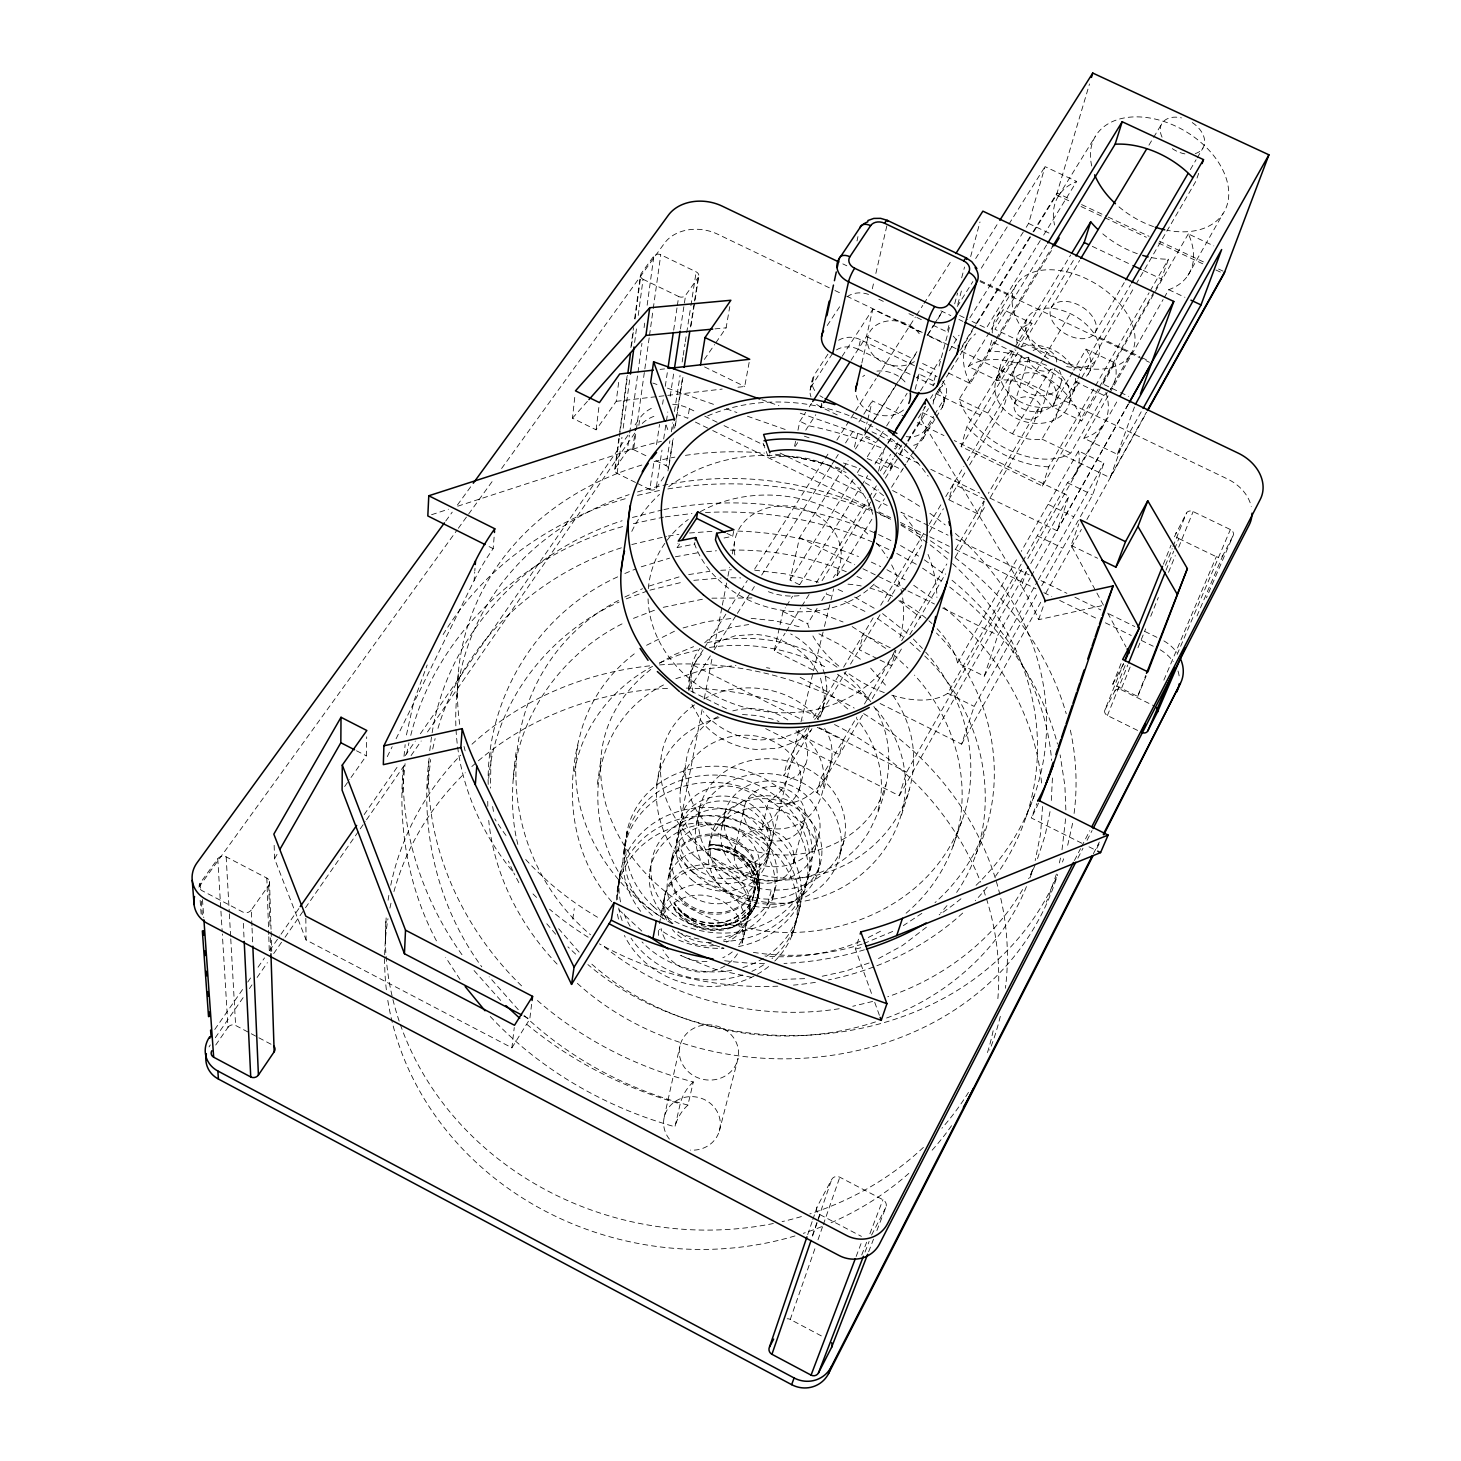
<?xml version="1.0" encoding="UTF-8"?>
<svg xmlns="http://www.w3.org/2000/svg" width="1461" height="1461" viewBox="0 0 1461 1461"><rect width="100%" height="100%" fill="white"/><g stroke="black" fill="none" stroke-linecap="round" stroke-linejoin="round"><path stroke-width="0.75" stroke-dasharray="5 3.75" d="M1052.431 777.982L1051.208 802.509M1065.854 809.978L1064.886 785.634L1060.12 754.899M1042.551 806.472L1040.579 833.774L1035.192 860.602M351.005 777.508L366.309 755.812L366.693 736.819M461.968 954.69C423.087 900.268 400.588 833.373 403.419 766.203C397.593 826.616 408.276 888.726 437.223 942.308M757.382 899.574L758.149 887.01C759.464 898.332 755.027 910.093 746.644 917.709M385.357 940.373L386.142 917.764A311.832 282.174 9.9 0 0 773.344 1223.514M429.169 758.022C419.745 831.163 437.99 907.318 481.801 966.872M428.913 761.692C423.964 846.777 463.174 930.347 524.189 988.385M617.948 886.937L617.546 895.283L620.651 870.519L617.948 886.937L618.131 885.731M624.577 846.905L624.157 855.379L627.353 829.994L624.577 846.905L624.724 845.919M402.341 792.739L405.081 763.646M1065.617 818.799L1061.8 851.58M759.209 890.315L756.67 900.944M456.8 696.349L458.498 670.709M427.489 788.228L430.666 759.519M396.095 738.755L474.113 580.565L474.734 571.963M474.825 570.721L474.989 568.256M474.113 580.565A305.057 261.099 11.6 0 1 493.179 548.642L494.275 535M404.003 756.36L405.154 744.635M663.513 684.953C571.141 731.943 580.693 867.195 663.86 918.786M650.802 669.43C541.374 755.501 627.664 911.207 748.032 928.137C826.616 945.249 918.567 911.463 954.964 836.916C985.591 776.978 969.666 701.189 925.635 652.117M488.193 784.429C486.148 697.299 538.123 612.78 617.729 576.839M490.987 751.977L490.531 788.118M618.533 600.416C491.206 666.873 482.934 843.983 590.518 934.766M516.007 752.506C511.843 783.005 510.199 814.434 517.888 844.549M429.771 750.735L431.561 736.326M796.026 730.865C847.161 760.615 823.657 842.54 762.332 826.999A47.738 41.821 11.1 0 0 779.845 807.038C804.463 801.87 807.002 767.518 789.269 752.89C760.268 722.903 703.398 732.509 685.958 770.513C659.587 828.825 725.679 885.457 781.799 880.179C816.553 879.705 851.562 861.753 869.112 831.218C889.292 793.451 898.625 744.526 873.861 706.54M717.972 716.62C669.467 740.033 678.963 812.206 722.483 835.875C776.558 875.084 867.524 852.147 885.676 784.648M513.359 778.987C519.44 712.183 564.202 652.209 623.92 622.952M618.66 382.38L616.213 401.318L596.125 429.826L572.456 418.175L575.013 395.054M488.686 778.512C495.443 701.426 549.08 632.978 619.099 602.042M274.157 845.316L274.54 858.721L306.079 939.953L511.898 1047.811L514.254 1027.521M596.125 429.826L599.174 404.697M1074.091 813.43C1077.834 784.63 1076.154 755.173 1069.616 726.884M511.898 1047.811L529.759 1019.157L531.822 1002.593M611.757 901.711C572.347 857.114 564.293 793.341 579.579 737.221C587.468 703.161 608.47 672.736 636.558 652.136M614.771 469.438L619.427 434.118M619.72 431.908L627.061 376.427M630.86 347.572L633.508 327.593M634.658 318.827L640.448 275.125M719.031 717.643C617.437 746.443 650.419 876.965 740.234 896.451C854.776 934.364 958.599 805.267 875.395 707.964M694.505 704.878C618.313 759.373 682.616 868.656 761.601 875.029C863.305 898.752 956.188 787.15 893.128 695.765M635.535 482.459L617.145 473.382A4.693 3.835 7.3 0 1 615.3 468.086L619.19 438.72M619.501 436.455L627.573 375.44M631.462 346.056L633.252 332.505M635.042 318.936L641.032 273.737L653.889 255.949A5.077 3.945 8.6 0 1 660.756 254.762L696.166 271.856A5.095 3.963 9.4 0 1 698.248 277.371L690.158 329.127M617.145 473.382L621.966 437.277M623.171 428.237L630.111 376.335M634.622 342.477L636.43 328.926M638.238 315.393L643.059 279.27A5.113 3.981 8.3 0 1 641.032 273.737M615.3 468.086L627.244 450.865L629.381 435.177M629.691 432.931L637.653 374.692M637.964 372.445L641.945 343.317M644.082 327.648L644.703 323.155M647.15 305.239L653.889 255.949M762.332 826.999L768.468 801.304C810.526 815.622 849.992 762.989 823.383 726.738M457.786 506.182L632.668 449.276L634.951 432.876M627.244 450.865A4.675 3.799 7.7 0 1 633.563 449.641L636.065 431.707M636.375 429.479L649.195 337.637M649.506 335.409L652.939 310.773M653.25 308.527L660.756 254.762M638.877 425.352L639.9 418.065A36.781 29.731 8.7 0 1 654.692 406.87M572.767 919.079L574.264 908.578M597.312 784.301L601.128 758.003M758.168 895.191L758.369 893.748M637.562 483.463L649.816 489.526L654.181 460.343M656.537 444.637L659.55 424.439M662.582 404.24L663.257 399.748M665.266 386.288L667.622 370.583M673.667 330.186L677.009 307.741M677.356 305.495L678.689 296.528A5.113 3.999 9.1 0 0 685.593 295.305L698.248 277.371M649.816 489.526A4.693 3.835 8.2 0 0 656.172 488.266L661.979 450.116M663.696 438.903L666.088 423.197M666.435 420.951L667.805 411.984M670.197 396.278L673.959 371.587M680.461 328.962L685.593 295.305M668.426 468.397A4.675 3.817 8.5 0 0 666.052 465.639L669.905 440.838M671.311 431.835L672.699 422.813M674.452 411.545L680.059 375.495M682.159 361.981L682.853 357.47M683.218 355.224L684.953 343.956M685.319 341.71L686.36 334.953M686.707 332.688L690.56 307.906M690.907 305.659L696.166 271.856M672.845 429.26L674.032 421.663M1050.039 811.622L1045.09 835.619L1037.42 858.958M667.951 470.899L672.882 439.396M674.635 428.146L682.744 376.39M669.156 465.164L673.302 438.757M675.366 425.571L682.999 376.883M690.962 326.022L698.815 275.983M406.45 734.938L413.974 700.915L427.178 664.956M577.953 745.165C564.676 817.85 610.698 889.913 673.119 924.247M672.699 404.259A36.781 29.731 8.7 0 1 689.355 408.66L687.784 418.357A36.635 29.677 8.7 0 0 678.342 415.015M874.208 584.108A103.859 85.542 12.1 0 1 774.257 608.817A103.859 85.542 12.1 0 1 694.596 544.058L677.192 547.619L677.922 543.273M715.89 342.696L726.117 327.83L729.769 306.627M694.596 544.058L694.87 542.433M432.146 732.746C447.997 633.051 527.458 551.162 622.112 520.755M656.537 785.05L661.157 758.862M1072.611 823.292L1067.516 846.065M649.761 871.669L651.314 863.122M689.008 681.082L690.816 671.311M703.143 649.816L693.318 665.212L688.752 689.957L713.059 651.661M737.951 387.256L744.708 386.471L749.347 361.36M668.28 877.86L672.882 853.863L670.033 868.51M680.296 789.981L685.264 763.847M406.633 754.132L408.952 742.827M574.465 771.609C582.008 726.72 612.597 687.455 652.556 666.38M661.504 912.833L663.805 900.816M676.242 843.417L702.12 709.644M724.072 538.013L732.71 536.242L733.952 529.74M659.422 923.626L665.248 893.456M704.275 698.522L712.457 656.263M714.173 647.351L721.935 607.319M722.355 605.091L727.523 578.392M727.962 576.164L729.678 567.27M732.271 553.92L734.408 542.798M673.539 907.829L673.722 906.916A43.611 39.027 10.4 0 0 726.884 924.557A43.611 39.027 10.4 0 0 753.219 881.02A43.611 39.027 10.4 0 0 709.115 848.457L708.914 849.407A43.593 39.009 10.3 0 0 673.539 907.829A45.218 40.47 10.5 0 0 729.149 928.539A45.218 40.47 10.5 0 0 757.108 882.353A45.218 40.47 10.5 0 0 708.914 849.407M872.747 514.345A82.181 67.681 12.1 0 0 768.76 458.133L769.436 454.828M696.842 821.995L699.819 807.349M709.133 844.878L710.941 836.295M795.588 441.332L794.181 448.034L797.651 442.646M797.962 430.191L799.861 421.261L805.705 412.276M810.07 390.324L812.115 380.791M827.93 354.165L814.161 375.148L812.115 384.7A19.979 15.943 12.6 0 0 810.983 396.899M722.008 826.451L725.167 811.841M432.693 748.982L435.122 738.572M857.004 240.974L857.954 236.591M664.207 1117.263L679.913 1046.003M837.281 414.961L820.918 407.016L821.758 403.218M812.919 670.015L774.239 650.729L783.023 611.483L785.397 607.666M799.587 584.765L790.054 580.035L799.569 537.557L842.084 470.186M1060.485 858.064L1058.988 864.51M734.481 850.612L744.179 807.75M836.514 349.891A19.815 15.669 13 0 1 858.319 349.307L860.529 339.719L917.216 367.04M872.308 288.803L873.824 282.21M875.851 273.444L887.503 223.003M851.051 360.264L866.464 336.468L872.82 309.202L920.156 331.939M693.318 1081.925A49.4 46.35 13.2 0 0 680.205 1103.822L674.964 1126.76A48.67 45.875 13.1 0 1 687.912 1105.082L693.318 1081.925C635.937 1066.914 581.697 1039.191 536.954 1000.109M861.844 362.967L867.469 338.989M943.422 404.807L945.997 395.383M854.448 447.048L857.735 433.314L798.053 412.422M864.638 432.438L867.195 421.9M867.706 419.8L872.308 400.844L905.071 416.714M742.115 942.948L749.365 913.143M753.2 897.346L754.04 893.913M754.132 893.529L758.88 874.025A44.177 39.337 10.5 0 0 702.12 826.232A44.177 39.337 10.5 0 0 686.396 892.543A44.177 39.337 10.5 0 0 758.88 874.025M753.237 910.075C758.533 899.245 761.4 886.389 757.273 874.664M798.838 730.573L766.112 863.579M801.012 721.716L812.992 672.991M813.54 670.782L823.894 628.687M824.442 626.477L830.432 602.115M830.98 599.905L833.701 588.82M836.97 575.543L839.144 566.685M809.558 725.24L806.344 738.061L839.399 754.643L843.417 739.796L817.941 727.03M767.719 904.122L771.317 889.95M878.536 471.172L884.124 449.13A340.322 292.237 11.5 0 0 809.394 425.918L799.861 421.261M799.185 789.981L805.778 764.048C810.125 752.543 806.308 739.376 798.747 730.135M772.412 899.136L774.549 890.735M821.867 712.237L824.314 702.631M800.263 905.966L791.752 935.99M811.019 866.373L802.253 897.291M719.305 1131.07L738.024 1058.586A29.731 27.558 11 0 0 699.362 1026.042A29.731 27.558 11 0 0 689.409 1072.721A29.731 27.558 11 0 0 738.024 1058.586M867.231 458.571A305.057 261.099 11.6 0 1 890.388 468.835L892.927 458.973M915.134 389.375L919.115 374.089L934.857 381.686M793.725 861.862L804.828 819.329M410.76 735.358C436.2 633.033 523.896 553.609 624.139 526.161M907.738 440.747L921.069 419.197L923.389 410.504M924.064 408.003L924.393 406.761M824.059 788.63L830.999 762.715M877.988 810.289C887.156 778.53 877.166 743.539 856.456 718.465M919.243 368.008L935.424 375.806L932.885 385.284L916.777 377.504M948.901 325.493L947.166 331.994L933.086 325.255M954.69 303.833L957.594 293.004M961.667 277.827L964.552 266.998M939.076 366.09L949.413 327.52M957.813 304.308L961.922 289.077M970.67 256.552L979.984 221.962M913.673 445.368A20.034 16.071 14.6 0 0 923.078 438.519L925.598 429.15L933.488 416.33M815.074 849.59A47.957 42.387 12.8 0 0 753.803 797.14A47.957 42.387 12.8 0 0 736.435 868.473A47.957 42.387 12.8 0 0 815.074 849.59L818.982 835.162A48.341 42.588 12.8 0 0 757.2 782.402A48.341 42.588 12.8 0 0 739.759 854.082A48.341 42.588 12.8 0 0 818.982 835.162M936.209 417.152L942.181 407.436L944.774 398.013A19.961 15.815 14.9 0 0 942.637 381.248M817.85 872.327A56.084 49.784 12.7 0 0 748.799 808.499A56.084 49.784 12.7 0 0 724.766 891.356A56.084 49.784 12.7 0 0 817.85 872.327L820.169 863.889A56.358 49.93 12.8 0 0 750.771 799.861A56.358 49.93 12.8 0 0 726.683 882.937A56.358 49.93 12.8 0 0 820.169 863.889M756.104 902.076L758.551 894.808M840.13 854.009L844.239 839.637M1098.179 389.101L1042.46 486.038L961.137 446.609L966.908 426.557L1014.08 348.558M991.782 340.194L988.622 351.151A79.752 47.884 30.6 0 1 1073.817 391.256L1079.862 380.846M984.294 501.214L980.075 514.984L948.792 499.735L953.376 483.92L984.897 499.26M1026.206 227.295L1028.599 223.442L1045.035 166.627L1076.647 181.474A75.954 49.656 30.5 0 0 1054.568 225.031M996 380.737L1000.785 364.556M1033.694 231.806L1056.504 194.97L1089.504 83.953M1056.413 874.08L1048.815 896.013M1009.715 384.572L1014.591 368.409M969.556 465L1003.305 408.532L1008.163 392.461L1007.195 391.365M1014.409 404.003L1029.22 355.607M765.674 728.619L899.3 795.77L906.605 772.102L1023.357 566.448M437.99 728.308C463.484 641.982 536.808 574.739 621.582 547.747M871.486 993.425L855.47 949.084L859.141 937.305M901.51 815.11L909.527 789.543M1040.962 412.13L1055.006 368.117M1032.653 869.368L1029.731 878.024M1055.591 399.784A24.161 19.03 17.3 0 0 1026.426 372.884A24.161 19.03 17.3 0 0 1015.87 404.113A24.161 19.03 17.3 0 0 1055.591 399.784L1060.777 383.75M1055.335 419.49L1060.558 403.492M1069.562 402.706L1074.858 386.69M1042.46 486.038L1048.815 466.844L1149.077 292.784M1073.817 391.256L1077.287 380.791M1077.981 378.691L1080.756 370.309L1130.577 284.785M810.782 387.329L832.058 354.219M880.125 703.526L961.575 744.142L974.158 706.394L1037.292 593.659M937.122 628.741A84.829 44.871 30.7 0 1 957.612 662.965L984.239 676.133L997.863 635.243L1030.206 577.899M1101.74 605.712L1038.607 619.683A305.057 261.099 11.6 0 0 1021.495 586.062L1026.298 571.781M807.696 1234.655L812.225 1221.341M812.827 1219.551L817.229 1206.603L831.693 1179.447A6.118 5.771 24.6 0 1 839.801 1177.201L882.937 1199.718A6.136 5.771 28.9 0 1 885.731 1207.681L876.71 1230.966M812.462 1235.44L831.693 1179.447M812.553 1236.116L819.95 1214.621A6.154 5.844 24.9 0 1 817.229 1206.603M989.846 498.037L1057.033 530.727L1068.959 496.119L954.234 440.546M906.094 913.198C927.132 895.356 943.678 872.144 953.029 846.138L961.795 820.918M1062.512 861.99L1063.608 858.812M821.338 1335.902L790.255 1319.429L815.037 1248.315M818.032 1239.695L822.543 1226.765M823.292 1224.61L839.801 1177.201M1038.607 619.683L1043.976 604.361M956.626 892.397C1007.159 819.603 987.289 715.233 924.649 655.916M975.528 854.831C1011.816 781.799 993.827 690.03 936.501 633.07M953.029 846.138C974.761 787.735 955.932 720.072 914.495 675.128M1099.311 387.128L1161.458 279.033L1168.453 259.181A75.223 49.948 30.5 0 1 1149.935 257.264M1198.677 173.348L1195.92 181.182L1136.676 283.105M1103.439 605.128L1071.169 545.391L1078.748 523.969M1080.446 516.61L1092.609 494.914L1103.877 463.174L1078.547 450.974L1021.294 551.327M1105.886 392.479A79.186 48.176 30.6 0 1 1083.916 438.245L1117.409 454.353L1134.631 406.523M1120.861 448.18L1110.196 477.765L1060.905 453.969M984.604 829.72C974.615 857.735 957.174 882.901 935.003 902.642M856.146 1256.478L861.789 1241.649M1026.006 817.083L1035.1 793.25M861.734 1254.981L866.629 1242.234M869.898 1233.723L882.937 1199.718M1121.007 663.586L1112.771 684.168L1137.681 696.422L1145.68 675.493M1081.761 843.198L1031.32 817.959L1036.89 803.513M865.04 1252.04L869.112 1241.43M868.656 1251.73L873.532 1239.147M805.778 764.048L798.181 775.079L786.182 781.215A48.414 42.15 11.2 0 1 768.468 801.304M1030.042 877.55L1035.794 863.086M1137.589 730.427L1107.401 715.506A4.803 4.018 22.9 0 1 1104.973 709.827L1123.6 663.404M1163.376 564.238L1171.028 545.19M1174.388 536.808L1186.496 513.012A5.205 4.146 21.9 0 1 1193.126 511.587L1230.381 529.558A5.223 4.164 22.9 0 1 1233.157 535.53L1206.457 597.823M1104.973 709.827L1114.871 691.035L1125.828 663.805M1165.44 565.37L1172.179 548.605M1173.019 546.524L1186.496 513.012M1107.401 715.506L1127.801 664.956M1166.061 570.174L1173.713 551.217M1174.553 549.099L1178.808 538.579A5.241 4.2 21.9 0 1 1176.087 532.589M1114.871 691.035A4.767 3.981 22.8 0 1 1120.989 689.629L1130.321 666.581M1137.973 647.734L1145.607 628.887M1150.702 616.323L1158.336 597.476M1168.526 572.328L1175.301 555.582M1178.698 547.199L1193.126 511.587M577.332 983.363C722.172 1114.414 996.42 1072.721 1057.691 874.463M1026.462 886.571C1001.607 948.152 947.897 995.69 886.005 1018.226M1137.681 696.422L1146.173 675.95M1163.851 680.132L1216.301 556.714A5.241 4.2 23 0 0 1222.967 555.253L1233.157 535.53M1177.182 654.364L1230.381 529.558M1046.24 902.149L1047.555 899.081M1196.997 615.921L1222.967 555.253M1056.376 877.55C979.381 1053.253 727.067 1082.729 587.888 964.57M757.455 898.752L754.406 905.345L747.466 914.294M1032.598 870.318L1028.562 878.645M387.275 756.652L392.187 746.699M1093.394 853.681L1099.329 842.066M1096.718 848.512L1099.695 842.723M1074.438 860.492L1080.519 848.677M1081.542 846.668L1089.76 830.706M1077.871 858.155L1082.966 848.238M1087.039 840.331L1092.079 830.542M871.56 1235.075L885.731 1207.681M1112.771 684.168L1124.112 662.691M1110.853 475.939L1146.228 412.55M961.575 744.142L1041.437 601.019M1045.875 593.056L1081.359 529.448M1086.911 519.513L1146.648 412.404M1041.73 585.751L1079.35 518.582M1117.409 454.353L1142.009 410.377M984.239 676.133L1037.292 581.697M1038.387 579.743L1103.877 463.174M1031.32 575.926L1128.385 403.893M1057.033 530.727L1129.262 402.67M1027.85 558.54L1117.665 400.332M899.3 795.77L1026.261 571.525M1030.754 563.581L1068.959 496.119M891.776 695.18A84.829 44.871 30.7 0 0 947.732 693.281L1021.623 563.325M1022.755 561.353L1067.461 482.733A80.282 47.61 30.6 0 0 1078.547 450.974M1187.903 275.453L1223.04 213.616M274.54 858.721L277.919 852.822M1083.916 438.245L1108.808 394.653M1109.94 392.68L1163.102 299.578M1164.216 297.606L1168.745 289.68A75.954 49.656 30.5 0 0 1188.323 233.906L1213.817 245.886M957.612 662.965L1016.819 559.161M1073.47 476.706L1103.092 424.804M989.371 332.414L968.406 366.51L997.461 380.499A41.2 24.709 30.6 0 1 1052.377 406.907L1081.688 420.969L1101.667 386.161M1102.781 384.225L1114.999 362.949L1086.126 349.179L1073.762 370.345M1053.746 244.626L959.22 399.2A68.667 41.218 30.6 0 0 1007.78 449.385A68.667 41.218 30.6 0 0 1070.822 453.038L1103.84 395.365A67.59 41.766 30.6 0 0 1107.328 392.644M1150.227 290.812L1168.453 259.181M1188.323 233.906L1102.251 383.713L1118.542 391.511M1129.828 355.626A66.969 42.059 30.6 0 1 1023.942 330.99A66.969 42.059 30.6 0 1 1066.822 271.837A66.969 42.059 30.6 0 1 1129.828 355.626L1110.342 389.448A67.59 41.766 30.6 0 0 1114.999 362.949M959.22 399.2L987.855 413.025A41.2 24.709 30.6 0 0 1041.967 439.122L1075.387 381.723A40.543 25.056 30.6 0 0 1077.889 381.12M1081.889 377.376L1134.485 286.867M1088.007 374.418L1096.627 359.607M1094.819 332.944A25.184 15.815 30.6 0 0 1069.489 301.861A25.184 15.815 30.6 0 0 1055.262 325.273A25.184 15.815 30.6 0 0 1094.819 332.944L1124.733 281.79M1190.331 169.622L1196.084 159.779M1197.235 157.825L1202.987 147.981M1052.377 406.907L1072.63 372.263M862.501 715.269L817.083 792.666L820.954 777.982L856.767 717.114M872.272 698.632L903.026 646.255M909.838 634.658L945.504 573.881M955.33 557.134L985.81 505.214M990.375 497.434L1033.895 423.288L1038.99 407.29L988.348 493.38M864.474 704.001L892.689 656.026M901.674 640.758L946.819 563.983M955.64 549.007L983.819 501.086M1012.491 433.753L1052.157 366.638M1022.609 889.53C993.023 940.446 943.222 978.048 887.758 996.749M1027.357 385.704L1043.647 358.329M1044.542 356.813L1070.237 313.604M807.276 727.797L787.351 761.053L783.753 775.864L811.951 728.674M813.485 717.442L839.18 674.544M843.6 667.184L873.733 616.852M880.691 605.256L923.736 533.393M929.287 524.134L942.491 502.091M945.76 496.63L963.858 466.424M967.328 460.635L1008.163 392.461M817.539 719.323L846.175 671.403M850.521 664.134L881.093 612.999M887.941 601.548L921.544 545.337M929.233 532.461L943.404 508.757M948.792 499.735L966.123 470.752M987.855 413.025L1022.024 356.174A40.543 25.056 30.6 0 1 1020.527 353.653M1051.463 307.285L1079.642 260.405M1148.93 145.169L1152.455 139.306M1153.624 137.352L1161.842 123.692M961.137 446.609L1019.924 349.124M1021.093 347.188L1074.839 258.031M1019.595 330.99L1028.197 316.763M1015.249 346.622L1070.657 254.981M997.461 380.499L1015.87 350.019M1017.02 348.12L1031.977 323.338L1003.342 309.677L990.521 330.515M948.426 373.012L970.232 383.512L1053.271 247.603M443.103 634.604C483.774 567.087 552.733 519.075 628.084 497.927M997.169 315.905L1016.399 284.566M923.078 438.519L935.022 419.088M1046.587 245.028L994.923 329.255L1080.756 370.309M1040.287 240.535L986.266 328.232L969.848 320.379M1043.647 235.075L1076.647 181.474M934.62 414.504L944.774 398.013M808.992 627.664A84.829 44.871 30.7 0 1 807.641 623.719L817.101 608.342M821.812 600.654L826.542 592.965M837.19 575.671L872.655 517.998M878.554 508.391L884.471 498.785M891.557 487.262L905.747 464.196M906.916 462.279L914.002 450.773M915.17 448.856L934.054 418.175L922.311 412.513M962.16 346.239L975.382 324.908M976.587 322.972L1031.85 233.76M1033.055 231.824L1057.088 193.035L1069.342 198.806M774.239 650.729L785.05 633.27M786.237 631.335L800.665 608.05M801.87 606.114L809.065 594.463M816.279 582.829L867.944 499.425M869.149 497.47L876.363 485.837M883.558 474.204L893.182 458.681M894.369 456.745L901.583 445.094M918.403 417.937L925.617 406.304M930.42 398.543L932.83 394.671M960.443 350.074L976.058 324.872M977.263 322.936L1032.489 233.742M1058.148 196.523L1095.111 136.786M937.25 391.95L967.821 342.531M890.388 468.835L894.26 462.553M900.067 453.166L903.902 446.956M822.032 580.711L872.254 499.461M873.459 497.525L878.244 489.782M885.421 478.167L898.57 456.891M899.775 454.955L906.934 443.359M908.139 441.423L928.411 408.623M933.177 400.898L942.729 385.467A80.282 47.61 30.6 0 0 933.068 404.149M880.362 470.862L890.644 454.298M895.209 446.92L898.259 442.026M933.104 385.905L934.766 383.22M897.456 445.879L895.502 449.038A307.997 262.487 11.6 0 0 893.201 447.943M887.831 443.194L891.502 437.296L887.978 443.121M920.467 390.854L940.3 359.022M786.602 605.749L792.556 596.179M799.715 584.692L860.566 487.097M861.753 485.18L867.724 475.61M874.883 464.123L886.79 445.021M949.431 350.677L959.019 335.263M969.812 317.914L1025.001 229.231M957.229 306.481L972.862 281.571M981.299 268.167L1007.761 226.017M1008.948 224.099L1045.035 166.627M790.054 580.035L855.233 476.03M860.072 468.324L856.438 474.095A296.145 254.159 11.5 0 1 872.308 480.76M867.304 456.763L879.376 437.496M880.581 435.579L885.421 427.872M886.626 425.955L907.08 393.301M916.704 377.942L919.115 374.089M843.307 468.25L848.165 460.562M855.452 449.002L863.962 435.542M865.168 433.607L871.249 423.982M872.473 422.065L894.333 387.421M895.556 385.485L918.64 348.923M927.132 335.446L933.214 325.821M934.419 323.885L942.929 310.426M975.674 258.542L998.612 222.218M867.268 430.867L863.615 436.656L875.833 442.592M868.473 428.931L873.349 421.225M874.555 419.307L897.657 382.691M898.88 380.773L917.124 351.864M928.064 334.514L936.574 321.036M937.798 319.101L942.655 311.394M714.265 649.743L736.161 615.282M737.367 613.364L750.735 592.308M751.958 590.39L754.387 586.555M761.674 575.068L834.615 460.197M835.838 458.279L838.267 454.444M845.554 442.957L854.064 429.571M858.922 421.9L862.574 416.166M863.798 414.248L872.308 400.844M704.366 647.88L726.446 613.255M727.669 611.337L739.942 592.089M741.165 590.171L747.301 580.547M754.661 569.005L829.519 451.65M836.879 440.108L876.143 378.545M877.367 376.609L915.408 316.964M916.631 315.046L922.768 305.422M923.991 303.504L952.207 259.254M805.741 430.173L815.786 414.687M820.498 407.418L822.05 405.007M809.211 406.907L811.549 403.327M842.139 356.338L872.82 309.202M677.192 547.619L679.566 544.022M827.218 325.547L840.367 305.659M656.172 488.266L664.408 476.103M704.366 359.406L714.612 344.559M215.717 1045.053L227.989 1027.339L222.328 933.944M214.749 1029.494L242.563 989.517M247.731 982.084L251.602 976.514M258.049 967.219L264.514 957.923M269.628 950.581L279.763 935.99M281.042 934.182L298.884 908.523M364.191 814.562L398.743 764.87M405.135 755.684L415.289 741.092M420.366 733.787L628.741 434.118M635.115 424.932L639.9 418.065M215.315 1037.712L244.261 996M249.411 988.586L251.968 984.878M257.118 977.464L267.4 962.653M273.7 953.576L283.781 939.039M285.041 937.232L304.198 909.619M305.495 907.756L359.022 830.597M360.264 828.807L365.268 821.612M366.51 819.804L406.03 762.843M411.089 755.574L421.188 741.001M427.489 731.924L635.371 432.328M748.909 915.718L753.456 909.162M344.632 786.548L349.727 779.316M251.949 925.872L251.255 910.057L268.696 885.384A6.1 5.314 -8.8 0 0 266.833 878.079L226.163 856.858A6.118 5.278 -9.5 0 0 217.762 858.776L200.066 883.229L200.541 890.005M198.879 887.119L457.074 530.051M458.352 528.261L493.818 479.226M501.598 468.488L664.426 243.293A39.684 30.736 9.5 0 1 717.588 234.162L832.953 289.552M445.733 521.066L452.234 512.135M457.421 505.013L471.94 485.07M747.119 914.33L752.36 908.45M946.965 905.619L940.519 913.18M572.456 418.175L587.45 401.282M749.895 911.646L751.264 910.166M926.457 927.187L902.405 945.559L875.358 960.279M921.854 913.362L903.336 925.617M659.276 663.367L674.306 654.692L693.591 646.657M735.394 925.708L742.151 921.38M646.566 645.287L675.439 630.732M691.199 919.791C706.302 927.698 725.569 928.484 740.325 919.389M880.526 931.205L864.401 939.496M703.873 699.034C740.599 678.908 791.862 686.195 818.452 719.543M624.797 597.038L642.53 588.692M892.726 931.442L863.725 943.569M799.313 731.687L780.631 738.554L759.793 740.015A70.986 60.613 11.7 0 1 703.271 711.562M718.976 632.303L730.957 627.426L748.744 624.541M659.696 662.746L678.288 655.149L701.572 648.885M633.471 618.368L656.464 609.456M624.851 573.497L635.772 568.913M675.859 678.726L705.261 669.065L735.96 665.431M626.221 598.864L648.1 590.737M860.219 941.322C830.323 954.015 797.249 958.818 764.943 956.005M869.058 962.982L846.083 970.962L820.425 976.66M649.141 586.044L681.666 576.109M641.269 566.813L669.576 558.157M736.362 921.654L727.761 924.703L709.389 925.671M683.072 627.938L706.667 621.655L730.865 618.533M431.579 514.71L448.454 509.213M862.045 944.116C826.908 955.604 788.995 958.124 752.543 952.243M875.468 1021.915C778.676 1053.728 665.577 1030.863 589.842 962.379M649.981 590.153L682.25 582.19M632.412 517.468L662.162 509.944M663.221 607.338L703.088 599.101M631.791 544.533L666.508 536.333M872.637 1001.461L852.749 1006.282M633.38 523.622L663.404 517.176M732.783 710.886C751.849 705.919 773.289 709.188 789.25 721.004M637.453 495.37L660.226 490.312M707.051 642.785C752.05 631.956 801.797 641.142 839.144 668.718M675.366 556.787L698.742 552.605M663.933 509.56C734.573 495.48 809.449 503.954 875.285 533.119M688.661 574.593L709.936 571.288M668.28 536.023L678.872 534.342M665.303 516.884L691.984 513.505M667.86 488.942C735.413 477.674 805.924 485.216 869.66 510.236M839.198 1008.729C755.867 1021.823 666.983 998.758 601.859 944.756M709.498 647.479C749.785 641.306 792.136 648.574 827.803 668.389M693.811 580.346L721.168 577.972M616.213 401.318L656.793 396.625M659.057 396.369L722.172 389.083M660.08 369.396L664.572 368.902M689.519 533.009L714.484 531.183M706.613 551.674L716.493 550.779M714.977 328.889L726.117 327.83M711.927 598.17L752.616 597.951M804.664 978.651L778.165 979.509M720.711 570.301L731.431 569.79M705.444 512.537C762.605 509.469 820.443 519.696 873.057 542.25M730.409 550.14C770.002 549.263 809.778 556.641 846.376 571.781M730.92 577.771L740.672 577.899M742.444 714.52L757.236 715.543L773.289 719.378M737.714 531.092C779.06 532.352 820.187 540.972 858.484 556.568M751.173 618.313L775.298 620.87L802.381 627.536M754.734 570.192L784.849 573.826L818.361 582.208M709.936 844.568A45.328 40.543 10.5 0 1 758.259 877.586A45.328 40.543 10.5 0 1 730.244 923.845A45.328 40.543 10.5 0 1 674.489 903.081A43.702 39.082 10.4 0 0 727.761 920.759A43.702 39.082 10.4 0 0 754.15 877.184A43.702 39.082 10.4 0 0 709.936 844.568L723.396 845.901M715.762 849.535L728.564 852.347M751.648 977.372L715.598 969.465L679.42 955.019M766.514 667.677L769.819 668.28M687.912 1105.082C627.226 1089.212 570.064 1058.805 524.408 1015.632M677.466 1103.055C621.436 1087.021 568.512 1059.627 523.988 1021.933M672.261 1126.011C603.119 1106.251 538.652 1068.63 489.599 1015.797M721.88 947.605L724.072 948.262A92.81 82.638 10.5 0 1 659.441 929.251M806.874 607.995L843.052 621.984M719.689 946.911L715.342 945.468M761.875 399.748L778.896 405.701M652.775 383.038L656.975 384.499M667.476 388.188L713.735 404.405M726.373 408.843L736.91 412.532M747.429 416.221L785.379 429.534M804.372 436.182L810.709 438.41M826.141 593.988L834.231 597.001M713.187 944.719L706.795 942.308M777.069 720.748L778.932 721.497M800.153 677.32L827.127 691.729L848.512 709.553M838.084 589.495L845.28 592.618M880.234 514.564L890.662 519.221M818.945 633.818L841.189 645.36L862.52 660.756M876.509 543.766L890.114 550.085M844.787 601.366L867.597 612.707M878.518 534.562L891.192 540.643M871.322 562.12L880.727 566.594M1081.615 204.577L1106.141 216.118M1108.187 217.086L1149.077 236.317M1159.285 241.138L1204.266 262.286M1218.565 269.025L1224.702 271.91M1056.504 194.97L1068.758 200.741M1081.012 206.494L1146.374 237.266M1158.628 243.037L1203.572 264.185M1215.826 269.956L1223.989 273.791M856.95 576.419L864.748 580.181M1092.317 246.379L1130.96 264.624M1143.159 270.376L1161.458 279.033M1028.599 223.442L1051.043 234.052M1168.745 289.68L1184.889 297.295M980.203 280.603L1014.701 297.04M1099.823 337.582L1139.817 356.648M1141.826 357.598L1147.816 360.447M980.057 281.589L1149.46 362.31M959.603 315.466L967.803 319.393M1120.587 392.498L1128.732 396.388M842.833 263.893L846.814 265.792M940.811 310.791L950.855 315.594M958.909 319.448L962.927 321.383M1022.024 356.174L993.79 342.659A67.59 41.766 30.6 0 1 993.188 340.212M1075.387 381.723L1103.84 395.365M878.81 299.231L884.855 302.117M908.961 313.695L923.042 320.434M834.907 290.502L842.778 294.264M846.723 296.163L925.744 334.112M927.735 335.062L949.577 345.545M951.568 346.494L959.512 350.33M961.502 351.279L1227.459 478.971A40.634 32.27 22.2 0 1 1251.255 506.456M929.653 336.487L943.897 343.335M866.464 336.468L913.235 358.986M922.603 363.497L936.684 370.29M858.319 349.307L914.75 376.536M1041.967 439.122L1070.822 453.038M936.026 393.685L980.203 415.015M1067.461 482.733L1092.609 494.914M643.059 279.27L678.689 296.528M1178.808 538.579L1216.301 556.714M917.362 422.667L943.989 435.579M1048.103 504.319L1073.762 516.774M872.034 431.853L896.579 443.779A20.034 16.071 14.6 0 0 899.976 445.13M898.223 453.476L918.585 463.393M930.803 469.328L979.655 493.087M704.549 366.93L744.708 386.471M1071.169 545.391L1097.576 558.248M878.445 458.389L902.204 469.949M1037.31 535.767L1062.768 548.167M689.355 408.66L697.043 412.422M704.75 416.202L718.209 422.777M723.999 425.608L764.578 445.459M780.064 453.038L863.743 493.964M875.468 499.699L887.211 505.433M928.411 525.595L900.926 512.154A159.103 133.006 11.9 0 1 922.165 541.867M930.383 526.544L948.079 535.219M955.969 539.072L1029.147 574.849M1041.054 580.674L1066.914 593.33M1074.876 597.22L1100.827 609.913M1108.826 613.821L1134.832 626.55M1144.876 631.462L1156.911 637.343M695.436 422.101L710.776 429.607M712.694 430.538L871.14 508.118M878.919 511.934L890.607 517.651M900.378 522.435L927.735 535.84M929.707 536.79L949.285 546.377M955.184 549.263L1035.94 588.801M1043.848 592.673L1051.774 596.563M1059.7 600.434L1097.412 618.898M1105.374 622.806L1131.271 635.48M1141.26 640.375L1153.24 646.237M633.563 449.641L647.771 456.636M655.898 460.635L666.052 465.639M1120.989 689.629L1155.012 706.375M799.569 537.557L854.758 564.75M862.94 568.767L905.875 589.915M907.92 590.938L934.492 604.014M942.655 608.05L997.863 635.243M726.939 533.393L732.71 536.242M783.023 611.483L807.641 623.719M947.732 693.281L974.158 706.394M877.385 658.728L859.178 649.67L863.25 634.384L895.903 650.565L891.575 665.759L879.412 659.733M825.136 676.114L871.98 699.472M489.088 546.597L493.179 548.642M1088.993 846.814L1096.225 850.43M693.318 665.212L803.002 720.182M817.229 727.304L906.605 772.102M690.779 690.98L729.24 710.302M900.907 524.17L924.028 536.844M356.502 750.771L366.309 755.812M854.612 597.092L875.468 608.945M523.695 1015.998L529.759 1019.157M896.762 553.445L916.266 564.311M819.95 1214.621L861.424 1236.371M886.918 569.717L904.98 579.853M227.989 1027.339A5.552 4.931 -14.3 0 1 235.623 1025.458L256.953 1036.762M258.889 1037.803L272.458 1044.999M734.171 854.795L741.129 858.557M852.147 626.586L885.896 648.465M900.524 545.537L918.567 556.111M874.829 585.514L892.598 596.325M877.294 618.387L904.469 637.617M930.42 540.753L948.974 553.226M922.567 568.183L943.843 582.665M693.062 920.576L682.744 913.435M913.728 585.313L933.214 598.973M837.463 674.178L852.548 685.099L868.4 699.91M924.393 559.873L945.322 574.922M882.572 613.638L907.427 633.362M898.844 600.562L920.686 617.802M954.946 557.591C1006.939 596.38 1048.231 650.967 1066.22 713.717M949.668 587.048C1000.785 626.294 1040.962 681.264 1057.472 743.996M641.799 931.077L618.04 908.961M844.129 672.571L857.753 685.227L870.774 701.627M952.006 580.254C1006.355 624.687 1045.912 689.72 1051.628 760.487M943.824 607.374C997.516 651.478 1036.342 716.036 1041.821 786.073M910.057 642.31L920.795 652.099M893.566 654.711L907.902 668.079M575.671 954.143L567.927 946.856M913.417 639.06L922.421 648.465M518.271 1009.697L489.161 976.806M870.665 668.152L887.211 687.072M500.685 1000.438L472.725 969.045M579.104 952.134L558.65 928.721M557.098 964.096C519.842 925.142 494.001 874.372 488.723 820.406M1003.305 408.532L1002.228 407.29M555.691 934.236L544.478 921.051M459.978 979.418L445.66 957.375M921.069 419.197L1021.495 586.062M817.959 672.48L810.928 661.924A70.749 60.65 11.5 0 0 755.757 634.458L735.449 635.699L717.059 642.164A64.412 55.134 11.4 0 0 711.763 645.287M1107.748 613.109L1126.029 646.967M518.874 882.718L513.815 873.002M754.479 868.692L748.379 860.018L756.835 873.769M512.884 871.03L508.41 861.15M691.93 704.604L701.371 721.223A70.639 60.449 11.6 0 0 757.62 749.53L778.366 748.087L796.957 741.22A64.412 55.189 11.7 0 0 811.092 730.299M763.117 443.249L768.76 458.133M666.07 424.95L668.681 432.127M874.737 1002.374L879.595 1015.852M824.935 674.288L820.37 662.746L813.302 652.172A71.114 60.814 11.5 0 0 790.657 633.91M820.552 678.141L824.26 695.71A64.412 55.189 11.7 0 1 818.379 720.255M693.153 692.916L690.487 677.064A64.722 55.281 11.5 0 1 700.002 648.3M757.346 883.339L756.287 878.791L758.04 887.484M825.355 676.26L826.707 686.067M492.631 806.509L493.672 812.626M200.139 900.378L201.253 915.645M202.476 899.574L203.755 917.581M201.362 901.291L202.33 914.842M688.916 690.761L688.679 686.834A64.412 55.134 11.4 0 1 702.832 652.665M217.762 858.776L220.794 908.888M220.94 911.171L222.182 931.661M759.154 882.901L759.263 884.727M226.163 856.858L229.231 911.536M229.359 913.819L230.637 936.611M230.765 938.893L235.623 1025.458M243.33 923.315L244.097 939.131M252.041 928.137L252.735 943.952M266.833 878.079L268.733 934.474M268.806 936.72L269.335 952.517M269.5 881.33L271.034 929.251M271.107 931.461L271.746 951.221M268.696 885.384L270.121 928.703M270.413 937.816L270.869 951.495M487.81 806.326L487.7 798.345M305.824 918.293L306.079 939.953M884.27 692.624A84.829 44.871 30.7 0 1 848.75 673.74M838.815 666.088A84.829 44.871 30.7 0 1 811.439 633.179M847.983 584.181A84.829 44.871 30.7 0 1 861.223 585.971M869.77 588.053A84.829 44.871 30.7 0 1 893.529 597.184M900.378 600.727A84.829 44.871 30.7 0 1 931.935 623.537M1091.769 166.043A74.621 50.185 30.5 0 1 1148.09 117.738A74.621 50.185 30.5 0 1 1228.117 186.058A74.621 50.185 30.5 0 1 1166.992 230.254M1153.533 226.601A74.621 50.185 30.5 0 1 1118.158 206.147M1137.297 253.684A75.223 49.948 30.5 0 1 1102.032 233.212M1048.815 466.844A79.752 47.884 30.6 0 1 966.908 426.557M970.232 383.512A79.186 48.176 30.6 0 1 975.601 333.893M1052.468 369.012A14.19 11.085 17.2 0 1 1036.306 369.049A14.19 11.085 17.2 0 1 1029.019 356.374M1033.128 350.549A14.19 11.085 17.2 0 1 1049.235 350.549A14.19 11.085 17.2 0 1 1056.54 363.15M914.422 361.616A28.343 22.262 14 0 1 873.002 354.84A28.343 22.262 14 0 1 880.91 322.753A28.343 22.262 14 0 1 920.722 336.048M903.537 409.975A27.722 22.061 13.9 0 1 874.865 413.92A27.722 22.061 13.9 0 1 855.836 393.648M862.757 376.591A27.722 22.061 13.9 0 1 864.656 375.221M876.929 371.094A27.722 22.061 13.9 0 1 906.569 383.914M707.672 415.892A163.084 134.686 12.1 0 1 928.192 476.231M631.791 531.402A159.103 133.006 11.9 0 1 659.532 494.384M668.7 486.75A159.103 133.006 11.9 0 1 846.065 472.506M865.204 482.714A159.103 133.006 11.9 0 1 884.343 496.338M928.027 554.395A159.103 133.006 11.9 0 1 936.939 597.531M891.612 564.877A128.641 107.913 11.9 0 1 899.008 640.411M894.643 651.186A128.641 107.913 11.9 0 1 751.958 709.169A128.641 107.913 11.9 0 1 648.027 596.398M648.337 588.619A128.641 107.913 11.9 0 1 688.295 519.477M700.403 511.679A128.641 107.913 11.9 0 1 869.094 535.274M876.363 542.908A128.641 107.913 11.9 0 1 887.521 557.846M955.403 533.484A296.145 254.159 11.5 0 1 976.058 885.329M960.954 898.752A296.145 254.159 11.5 0 1 939.167 914.823M864.401 949.796A296.145 254.159 11.5 0 1 783.991 963.42M764.487 963.676A296.145 254.159 11.5 0 1 721.57 960.297M597.531 917.252A296.145 254.159 11.5 0 1 525.54 859.342M505.999 835.455A296.145 254.159 11.5 0 1 494.768 818.836M465.146 750.844A296.145 254.159 11.5 0 1 464.014 746.443M459.722 724.309A296.145 254.159 11.5 0 1 643.516 464.543M654.181 461.639A296.145 254.159 11.5 0 1 674.854 457.129M685.428 455.375A296.145 254.159 11.5 0 1 764.377 453.093M775.426 454.261A296.145 254.159 11.5 0 1 844.239 469.876M892.634 490.531A296.145 254.159 11.5 0 1 921.142 507.332M929.89 513.322A296.145 254.159 11.5 0 1 945.23 524.919M952.59 563.672A292.346 252.333 11.4 0 1 995.471 876.253M987.198 887.083A292.346 252.333 11.4 0 1 975.309 900.633M962.689 913.07A292.346 252.333 11.4 0 1 828.259 979.966M815.384 982.34A292.346 252.333 11.4 0 1 793.451 985.116M777.818 986.175A292.346 252.333 11.4 0 1 599.412 943.861M588.144 937.232A292.346 252.333 11.4 0 1 549.573 909.199M536.571 897.419A292.346 252.333 11.4 0 1 531.877 892.817M511.642 870.245A292.346 252.333 11.4 0 1 629.125 494.622M637.526 491.937A292.346 252.333 11.4 0 1 891.667 519.897M901.09 525.303A292.346 252.333 11.4 0 1 947.732 559.289M843.435 462.991A335.957 290.118 11.4 0 1 860.036 468.689M1192.249 122.578A23.887 16.345 30.5 0 1 1195.171 153.588M1184.926 153.898A23.887 16.345 30.5 0 1 1171.302 147.945M1162.061 137.188A23.887 16.345 30.5 0 1 1181.438 117.884M704.677 642.822A64.722 55.281 11.5 0 1 718.958 632.284M826.743 686.067A64.741 55.335 11.7 0 1 814.727 719.36M804.627 728.418A64.741 55.335 11.7 0 1 799.331 731.705M1038.534 803.13A305.057 261.099 11.6 0 1 1031.32 817.959M860.785 947.696A305.057 261.099 11.6 0 1 855.47 949.084M632.668 449.276A305.057 261.099 11.6 0 1 661.468 441.368M857.735 433.314A307.997 262.487 11.6 0 1 869.752 437.77M787.169 1318.79A5.534 5.369 31.5 0 1 790.255 1319.429M251.255 910.057A6.154 5.369 -10 0 1 242.782 912.029L201.855 890.553A6.154 5.333 -10.6 0 1 200.066 883.229M669.375 1139.123A28.416 26.718 10.1 0 1 680.57 1098.635A28.416 26.718 10.1 0 1 719.889 1119.254A28.416 26.718 10.1 0 1 690.249 1150.081M953.211 336.158A20.344 15.943 14.9 0 1 956.645 340.523M847.088 296.857A20.271 15.834 13.1 0 1 869.131 294.665M838.651 340.285A19.888 15.706 13 0 1 860.529 339.719M935.424 375.806A19.961 15.815 14.9 0 1 936.994 376.628M925.598 429.15A20.125 16.089 14.6 0 1 906.222 436.638M938.802 389.375A19.87 15.797 14.9 0 1 942.181 407.436M823.018 397.52A20.07 15.961 12.7 0 1 819.913 395.712M814.727 390.544A20.07 15.961 12.7 0 1 814.161 375.148M820.918 407.016A19.979 15.943 12.6 0 1 816.389 404.113M642.237 423.453A36.635 29.677 8.7 0 1 656.646 415.454M1163.887 640.886A37.621 31.101 23.1 0 1 1177 652.738M1160.18 649.78A37.456 31.028 23.1 0 1 1173.22 661.596M1177.986 671.001A37.456 31.028 23.1 0 1 1179.337 677.539M209.051 1046.934A27.722 24.746 -15.3 0 1 210.311 1044.944M672.955 923.535A63.079 56.358 10.4 0 1 676.279 833.026A63.079 56.358 10.4 0 1 771.901 865.204A63.079 56.358 10.4 0 1 713.991 937.341M1000.31 1016.326A311.832 282.174 9.9 0 1 989.7 1050.057M968.479 1092.39A311.832 282.174 9.9 0 1 941.925 1128.221M923.389 1147.396A311.832 282.174 9.9 0 1 809.851 1213.945M801.413 1216.556A311.832 282.174 9.9 0 1 782.092 1221.633M388.096 900.268A311.832 282.174 9.9 0 1 389.137 893.748M390.763 885.238A311.832 282.174 9.9 0 1 460.69 755.154M471.994 744.215A311.832 282.174 9.9 0 1 650.949 665.723M659.532 664.938A311.832 282.174 9.9 0 1 854.21 708.092M863.652 713.644A311.832 282.174 9.9 0 1 1005.424 988.257M993.133 1030.79A307.814 279.855 9.7 0 1 986.942 1054.312M951.549 1125.719A307.814 279.855 9.7 0 1 930.931 1151.524M908.833 1173.384A307.814 279.855 9.7 0 1 829.611 1223.387M821.685 1226.674A307.814 279.855 9.7 0 1 803.313 1233.34M794.985 1235.933A307.814 279.855 9.7 0 1 387.567 998.849M386.361 989.791A307.814 279.855 9.7 0 1 387.969 918.695M389.923 908.103A307.814 279.855 9.7 0 1 391.292 901.875M393.94 891.575A307.814 279.855 9.7 0 1 465.255 772.723M471.83 766.568A307.814 279.855 9.7 0 1 668.225 688.368M686.25 688.113A307.814 279.855 9.7 0 1 820.863 717.99M834.505 724.546A307.814 279.855 9.7 0 1 980.605 882.134M983.673 890.406A307.814 279.855 9.7 0 1 997.589 1001.826M1075.552 378.417A38.68 30.334 17.3 0 1 1021.696 402.524A38.68 30.334 17.3 0 1 1015.03 348.923M1020.947 346.677A38.68 30.334 17.3 0 1 1073.068 369.158M1055.372 370.4A38.406 30.243 17.3 0 1 1049.509 421.772A38.406 30.243 17.3 0 1 994.85 388.407A38.406 30.243 17.3 0 1 1049.035 366.528M1059.243 370.217A24.344 19.084 17.3 0 1 1047.19 395.054A24.344 19.084 17.3 0 1 1015.377 380.737A24.344 19.084 17.3 0 1 1029.768 356.941M1048.359 358.749A40.378 25.129 30.6 0 1 1035.831 310.462A40.378 25.129 30.6 0 1 1096.152 337.126A40.378 25.129 30.6 0 1 1064.923 366.054M968.406 366.51A68.667 41.218 30.6 0 1 1032.58 369.231A68.667 41.218 30.6 0 1 1081.688 420.969M1086.126 349.179A40.543 25.056 30.6 0 1 1086.436 376.244M1016.947 342.988A40.543 25.056 30.6 0 1 1031.977 323.338M992.275 332.944A67.59 41.766 30.6 0 1 1003.342 309.677M666.508 920.01A43.136 38.753 10.2 0 1 689.227 870.829A43.136 38.753 10.2 0 1 745.238 891.484A43.136 38.753 10.2 0 1 726.464 942.126M714.776 945.45A43.136 38.753 10.2 0 1 672.316 929.47M660.737 916.759A42.734 38.534 10.1 0 1 718.502 887.357A42.734 38.534 10.1 0 1 737.732 946.436M732.29 951.915A42.734 38.534 10.1 0 1 722.793 957.759M706.96 961.484A42.734 38.534 10.1 0 1 681.52 955.549M665.047 939.167A42.734 38.534 10.1 0 1 661.121 928.52M662.253 916.211A42.479 38.388 10 0 1 716.164 898.241A42.479 38.388 10 0 1 740.964 946.765M737.458 953.85A42.479 38.388 10 0 1 699.655 972.04A42.479 38.388 10 0 1 662.929 949.851M658.473 935.405A42.479 38.388 10 0 1 658.655 927.516M617.693 899.538A91.13 81.725 10.3 0 1 741.074 822.506A91.13 81.725 10.3 0 1 772.011 958.58M763.537 964.899A91.13 81.725 10.3 0 1 751.904 971.328M742.535 974.998A91.13 81.725 10.3 0 1 631.006 938.126M622.13 920.594A91.13 81.725 10.3 0 1 618.734 908.03M620.541 901.912A91.55 81.962 10.3 0 1 688.441 809.029A91.55 81.962 10.3 0 1 797.56 869.039A91.55 81.962 10.3 0 1 740.946 968.132M731.778 970.287A91.55 81.962 10.3 0 1 642.018 941.925M630.111 926.274A91.55 81.962 10.3 0 1 623.537 912.394M616.432 900.049A90.765 81.524 10.2 0 1 739.704 829.574A90.765 81.524 10.2 0 1 774.768 961.064M768.669 966.525A90.765 81.524 10.2 0 1 624.377 935.424M618.478 919.06A90.765 81.524 10.2 0 1 616.962 910.605M709.115 848.457A45.236 40.488 10.5 0 1 757.328 881.421A45.236 40.488 10.5 0 1 729.368 927.625A45.236 40.488 10.5 0 1 673.722 906.916M668.846 919.992A43.209 38.808 10.2 0 1 688.715 867.834A43.209 38.808 10.2 0 1 746.608 889.201A43.209 38.808 10.2 0 1 723.597 940.172M711.233 942.509A43.209 38.808 10.2 0 1 678.561 931.698M734.865 554.997A53.911 44.688 12.1 0 1 797.925 507.478A53.911 44.688 12.1 0 1 833.263 577.515M799.076 595.668A53.911 44.688 12.1 0 1 767.646 591.395M652.428 915.517A93.194 82.839 10.6 0 1 667.805 785.872A93.194 82.839 10.6 0 1 805.285 835.802A93.194 82.839 10.6 0 1 723.743 941.414M699.015 939.113A93.194 82.839 10.6 0 1 677.155 931.808M640.667 911.335A92.81 82.638 10.5 0 1 671.183 790.894A92.81 82.638 10.5 0 1 801.705 838.632A92.81 82.638 10.5 0 1 737.458 946.746M1017.623 414.54A13.879 10.976 17.3 0 0 1040.689 412.879A13.879 10.976 17.3 0 0 1024.709 396.862A13.879 10.976 17.3 0 0 1017.623 414.54M672.462 913.435A63.389 56.522 10.5 0 0 776.01 885.512A63.389 56.522 10.5 0 0 693.61 817.831A63.389 56.522 10.5 0 0 672.462 913.435M742.992 874.573A30.151 26.773 12.7 0 0 793.104 864.51A30.151 26.773 12.7 0 0 756.104 830.067A30.151 26.773 12.7 0 0 742.992 874.573M752.963 832.094A30.882 27.138 12.9 0 0 804.207 822.013A30.882 27.138 12.9 0 0 766.276 786.986A30.882 27.138 12.9 0 0 752.963 832.094M719.104 867.56A74 65.215 12.8 0 0 842.668 845.682A74 65.215 12.8 0 0 753.73 759.957A74 65.215 12.8 0 0 719.104 867.56M715.945 881.896A73.415 64.905 12.8 0 0 838.559 860.018A73.415 64.905 12.8 0 0 750.388 774.787A73.415 64.905 12.8 0 0 715.945 881.896M684.533 901.601A43.958 39.21 10.5 0 0 756.67 883.101A43.958 39.21 10.5 0 0 700.221 835.491A43.958 39.21 10.5 0 0 684.533 901.601M684.241 903.062A43.921 39.191 10.4 0 0 756.323 884.562A43.921 39.191 10.4 0 0 699.91 836.989A43.921 39.191 10.4 0 0 684.241 903.062M758.168 877.97A45.328 40.543 10.5 0 0 709.863 844.951A43.702 39.063 10.4 0 1 754.059 877.568A43.702 39.063 10.4 0 1 727.669 921.142A43.702 39.063 10.4 0 1 674.416 903.464A45.328 40.543 10.5 0 0 730.153 924.21A45.328 40.543 10.5 0 0 758.168 877.97M693.19 872.107A46.442 41.145 10.8 0 0 769.07 852.128A46.442 41.145 10.8 0 0 708.804 802.582A46.442 41.145 10.8 0 0 693.19 872.107M696.203 857.534A46.807 41.346 10.9 0 0 772.668 837.5A46.807 41.346 10.9 0 0 711.891 787.662A46.807 41.346 10.9 0 0 696.203 857.534M694.194 867.286A46.569 41.2 10.8 0 0 770.257 847.289A46.569 41.2 10.8 0 0 709.827 797.651A46.569 41.2 10.8 0 0 694.194 867.286M653.268 906.368A93.632 83.076 10.6 0 0 809.12 874.299A93.632 83.076 10.6 0 0 694.267 768.267A93.632 83.076 10.6 0 0 653.268 906.368M691.619 879.741A46.241 41.036 10.8 0 0 767.171 859.798A46.241 41.036 10.8 0 0 707.197 810.398A46.241 41.036 10.8 0 0 691.619 879.741"/><path stroke-width="1.5" d="M280.165 848.896L340.833 742.736L341.016 717.278L366.839 730.5L342.294 765.089L342.093 790.164L404.441 953.723L521.668 1014.938M383.896 745.804L383.33 764.651L460.854 747.502L462.187 728.637L383.896 745.804L475.537 560.805A307.997 262.487 11.6 0 1 494.768 528.736L428.785 495.772L427.817 515.934L484.997 544.551M404.441 953.723L405.519 930.164L342.294 765.089M475.263 564.53L475.537 560.805M494.457 532.498L494.567 531.238M494.658 529.996L494.768 528.736M611.264 920.174A305.057 261.099 11.6 0 0 652.976 938.309L881.239 1020.362L886.918 1003.689L656.299 920.85A307.997 262.487 11.6 0 1 614.168 902.551L611.264 920.174L571.543 984.404L475.318 784.667L476.797 766.057A307.997 262.487 11.6 0 1 462.187 728.637M532.078 1000.511L532.589 996.365L405.519 930.164M627.865 373.176L630.549 352.831M630.403 374.071L634.019 346.988M588.947 399.602L645.926 335.409L649.743 307.741L730.865 300.272L705.024 337.564L700.531 364.976M635.316 430.338L635.48 429.059A307.997 262.487 11.6 0 1 674.434 419.124L653.597 361.817L759.757 398.999M621.162 570.667L630.403 505.342M653.597 361.817L650.675 382.289L664.792 421.352M571.543 984.404L574.063 967.182L614.168 902.551M667.951 368.336L673.32 332.432M674.306 369.341L680.114 331.19M674.233 420.384L674.434 419.124M684.15 367.387L689.793 331.373M681.958 540.424L696.55 518.381L697.682 511.825L733.952 529.74L716.657 533.283L715.452 539.785A82.181 67.681 12.1 0 0 804.901 593.038A82.181 67.681 12.1 0 0 874.956 531.457M695.308 539.986L695.728 537.538A104.169 85.669 12.2 0 0 825.173 603.393A104.169 85.669 12.2 0 0 893.347 499.899A104.169 85.669 12.2 0 0 763.61 434.483L769.856 452.764M652.976 938.309L656.299 920.85M821.557 336.669L829.154 301.185M826.908 315.686L833.464 285.078M834.414 280.713L836.276 271.965M837.226 267.6L839.089 258.853L859.89 227.806A20.911 16.016 13.2 0 1 867.907 221.78M975.09 267.6A20.965 16.144 15 0 1 976.258 283.27L956.736 354.42L937.286 385.795A20.527 16.235 14.7 0 1 910.203 391.018L832.697 353.58L848.512 281.809A10.574 1.918 -64.5 0 1 854.63 268.24A10.574 8.163 12.9 0 1 849.882 256.752L870.646 225.633A10.483 8.017 13.2 0 1 884.508 223.223A10.446 1.863 -64.7 0 1 887.74 221.451M855.726 389.137L861.333 365.159M910.203 391.018L928.502 320.142A10.611 1.625 -64.5 0 1 934.693 306.554A10.611 8.236 14.7 0 0 948.664 303.998L968.643 272.294A10.519 8.09 15 0 0 963.657 260.88L884.508 223.223M925.05 404.259L925.397 402.999M926.055 400.478L926.402 399.218L1027.923 566.978A307.997 262.487 11.6 0 1 1045.236 600.8L1044.816 601.987M937.286 385.795L956.389 314.973L976.258 283.27A10.501 6.538 32.3 0 0 968.643 272.294M1091.458 77.415L1092.755 73.05L1268.915 154.811L1223.989 273.791L1147.762 410.431M932.063 632.047L947.221 581.533M860.145 934.072L860.821 931.899A307.997 262.487 11.6 0 0 902.46 918.348L1108.114 835.071L1038.187 800.153A307.997 262.487 11.6 0 0 1053.052 765.527L1113.099 585.916L1045.236 600.8M1076.008 256.095L1084.19 242.526L1090.71 221.835A75.223 49.948 30.5 0 0 1097.923 229.505M1052.468 246.708L1115.127 144.219L1122.194 121.738L1203.499 159.614L1202.129 163.541M866.044 946.217A305.057 261.099 11.6 0 0 896.725 935.57L902.46 918.348M1039.465 800.975A305.057 261.099 11.6 0 0 1046.113 783.516L1049.363 773.819M1050.002 771.883L1053.235 762.24M1055.81 754.57L1057.727 748.817M1058.367 746.918L1060.923 739.284M1061.563 737.367L1065.361 725.989M1066 724.108L1072.283 705.298M1072.922 703.417L1076.666 692.222M1077.287 690.377L1079.77 682.944M1080.391 681.1L1084.099 670.015M1087.769 659.002L1091.44 648.045M1092.043 646.219L1094.472 638.95M1095.093 637.142L1098.709 626.294M1099.439 624.139L1101.594 617.674M1102.324 615.519L1106.361 603.612M1027.503 568.183L1027.923 566.978M867.67 1254.25L831.565 1347.407L818.489 1372.902A5.588 5.424 41 0 1 811.074 1375.111L771.938 1354.292A5.57 5.424 33.6 0 1 769.545 1346.878L806.965 1236.828M771.938 1354.292L811.074 1240.407M1135.38 404.441L1221.652 249.557L1201.015 304.929L1143.123 408.386M1140.384 394.05L1173.786 301.459L982.888 211.151L955.896 253.484M206.385 1053.783A27.722 24.746 -15.3 0 0 218.419 1079.058L791.643 1384.644L794.108 1377.96A27.85 27.01 37.8 0 0 831.199 1366.893L1092.39 855.616M1101.649 560.22L1115.875 567.142L1125.518 541.666L1147.78 500.794L1187.373 568.603L1147.871 671.859L1122.651 659.459L1139.27 628.047L1080.263 519.696L1125.518 541.666M811.074 1375.111L855.342 1258.597M1106.799 602.443L1107.694 600.106M1108.15 598.919L1113.099 585.916M1115.875 567.142L1137.955 526.49L1147.78 500.794M1146.483 673.393L1187.373 568.603M1037.748 801.267L1038.187 800.153M818.489 1372.902L863.396 1256.277M1046.113 783.516L1050.879 771.189M1051.317 770.057L1053.052 765.527M791.643 1384.644A27.704 26.901 38.7 0 0 828.551 1373.614L831.199 1366.893M1125.28 659.185L1127.837 652.848M1137.991 627.536L1162.536 566.338M1125.134 660.756L1139.27 628.047M1128.659 662.856L1165.202 572.274M1145.187 724.053L1141.625 732.418A4.803 4.018 24.1 0 0 1147.78 730.957L1157.477 712.037L1185.09 647.661M1147.78 730.957L1174.626 668.207M896.725 935.57L1100.571 852.603L1108.114 835.071M1103.712 834.852L1180.433 683.31A37.621 31.101 23.1 0 0 1180.543 658.948M1103.274 834.322L1180.433 683.31M828.551 1373.614L1092.773 856.237M1073.433 862.428L887.466 1223.788A30.9 29.165 27.8 0 1 846.485 1235.44L206.056 899.446A30.791 26.682 -9.9 0 1 197.107 862.684L444.436 522.855M1091.824 826.725L1260.222 499.479A41.127 32.434 22.1 0 0 1238.179 453.129L964.936 322.333M1075.844 862.118L879.54 1243.932A30.462 28.873 28.6 0 1 839.107 1255.51L207.699 923.553A30.371 26.444 -10.5 0 1 194.55 896.506M1093.065 828.588L1249.155 525.01A40.634 32.27 22.2 0 0 1252.004 513.195M769.545 1346.878L773.654 1339.098M1147.323 410.578L1224.702 271.91M1129.517 401.903L1268.915 154.811M1129.262 402.67L1151.487 363.278M1119.911 396.388L1173.786 301.459M341.016 717.278L273.828 834.14L305.787 916.138L514.509 1025.275L532.589 996.365M1131.727 282.831L1203.499 159.614M1125.883 279.818L1188.03 173.567M1080.811 258.451L1146.575 149.077M642.183 471.958C677.886 404.898 765.856 383.403 834.888 404.624M1071.844 253.027L1090.71 221.835M1054.458 245.667L1059.188 237.906M1047.774 243.092L1122.194 121.738M901.346 439.597L926.402 399.218M895.611 429.771L918.914 392.406M892.981 434.921L918.859 393.411M999.817 220.301L1092.755 73.05M823.62 402.579L849.699 362.328M812.7 401.538L840.568 358.73M697.682 511.825L678.288 541.1L695.728 537.538M211.79 1050.769A5.588 4.967 -15.7 0 0 213.671 1057.216L250.744 1076.958A5.588 5.004 -15.3 0 0 258.414 1075.04L274.157 1051.81L270.942 953.777M300.181 906.642L356.667 825.392M473.273 483.226L668.371 215.187A40.141 30.882 9.6 0 1 722.136 206.111L838.87 261.994M649.743 307.741L575.47 390.854L599.43 402.615L619.738 373.961L653.359 370.163M869.24 707.508C810.526 739.303 734.025 732.491 680.808 692.587M867.834 220.556L873.788 218.419L880.618 218.346L887.265 220.337L966.251 257.903L971.802 261.72L976.916 268.55M428.785 495.772L635.48 429.059M669.047 368.391L749.73 359.278L705.024 337.564M645.926 335.409L712.749 329.109M1084.19 242.526L1088.262 244.462M1132.987 265.573L1141.132 269.427M1190.934 300.162L1201.015 304.929M854.63 268.24L934.693 306.554M825.063 398.524L896.944 433.406M696.55 518.381L725.021 532.443M1097.668 851.16L1100.571 852.603M340.833 742.736L354.548 749.767M209.818 1038.296L209.708 1036.744A27.869 24.837 -15 0 0 217.853 1071.004L794.108 1377.96M668.152 948.974L648.447 936.136M888.306 430.575C922.366 455.028 948.938 493.106 951.641 535.822M679.529 691.637L657.34 671.549M519.751 1018.244L505.981 1005.643M485.015 1010.756L465.182 986.559M640.064 648.447L648.045 660.317M1137.955 526.49L1176.945 593.805M1127.107 648.958L1129.262 652.939M476.797 766.057L574.063 967.182M860.821 931.899L886.918 1003.689M880.143 1017.367L881.239 1020.362M192.231 880.307L194.076 904.596M202.348 930.913L208.539 1016.673M203.919 919.846L213.671 1057.216M203.463 930.657L203.791 935.168M204.924 950.983L205.234 955.512M206.366 971.309L206.695 975.838M207.827 991.654L208.156 996.165M209.288 1011.98L209.617 1016.491M210.585 1030.042L211.06 1036.817M217.853 1071.004L218.419 1079.058M244.206 941.395L250.744 1076.958M252.826 946.217L258.414 1075.04M1164.782 229.797A74.621 50.185 30.5 0 1 1155.231 227.185M1115.455 203.718A74.621 50.185 30.5 0 1 1094.636 174.809M1148.163 256.862A75.223 49.948 30.5 0 1 1142.739 255.438M1115.127 144.219A75.223 49.948 30.5 0 1 1192.322 177.201M910.258 392.845A27.722 22.061 13.9 0 1 908.742 403.419M855.635 391.365A27.722 22.061 13.9 0 1 857.479 383.074M950.764 531.183A163.084 134.686 12.1 0 1 760.195 669.375A163.084 134.686 12.1 0 1 648.173 463.447M651.624 458.681A163.084 134.686 12.1 0 1 656.573 452.545M948.901 521.614A163.084 134.686 12.1 0 1 949.741 525.43M935.643 616.414A159.103 133.006 11.9 0 1 751.593 719.725A159.103 133.006 11.9 0 1 624.541 551.016M770.093 451.522A82.437 67.772 12.2 0 1 872.856 503.077A82.437 67.772 12.2 0 1 819.219 585.094A82.437 67.772 12.2 0 1 716.657 533.283M763.993 440.802A103.859 85.542 12.1 0 1 866.903 470.095A103.859 85.542 12.1 0 1 891.411 558.193M926.091 922.95A296.145 254.159 11.5 0 1 866.428 949.157M713.059 958.982A296.145 254.159 11.5 0 1 608.835 923.589M475.318 784.667A305.057 261.099 11.6 0 1 460.854 747.502M831.656 1342.732A5.552 5.369 38 0 1 831.565 1347.407M273.956 1046.204A5.534 4.967 -13.9 0 1 274.157 1051.81M1156.783 707.745A4.785 3.981 24 0 1 1157.477 712.037M958.453 345.472A20.344 15.943 14.9 0 1 956.736 354.42M832.697 353.58A20.454 16.108 12.7 0 1 823.639 330.99M948.664 303.998A10.592 6.483 32.3 0 1 956.389 314.973A21.166 16.436 14.7 0 1 928.502 320.142L848.512 281.809A21.093 16.308 12.9 0 1 839.089 258.853A10.556 6.41 33.9 0 1 849.882 256.752M859.89 227.806A10.464 6.465 33.9 0 1 870.646 225.633M963.657 260.88A10.483 1.571 -64.6 0 1 966.543 259.419M1179.21 683.821A37.456 31.028 23.1 0 1 1176.616 692.076M973.483 1088.317A307.814 279.855 9.7 0 1 963.42 1107.219M703.234 594.682A133.919 110.141 12.1 0 0 923.699 554.048A133.919 110.141 12.1 0 0 755.848 411.162A133.919 110.141 12.1 0 0 703.234 594.682"/></g></svg>
